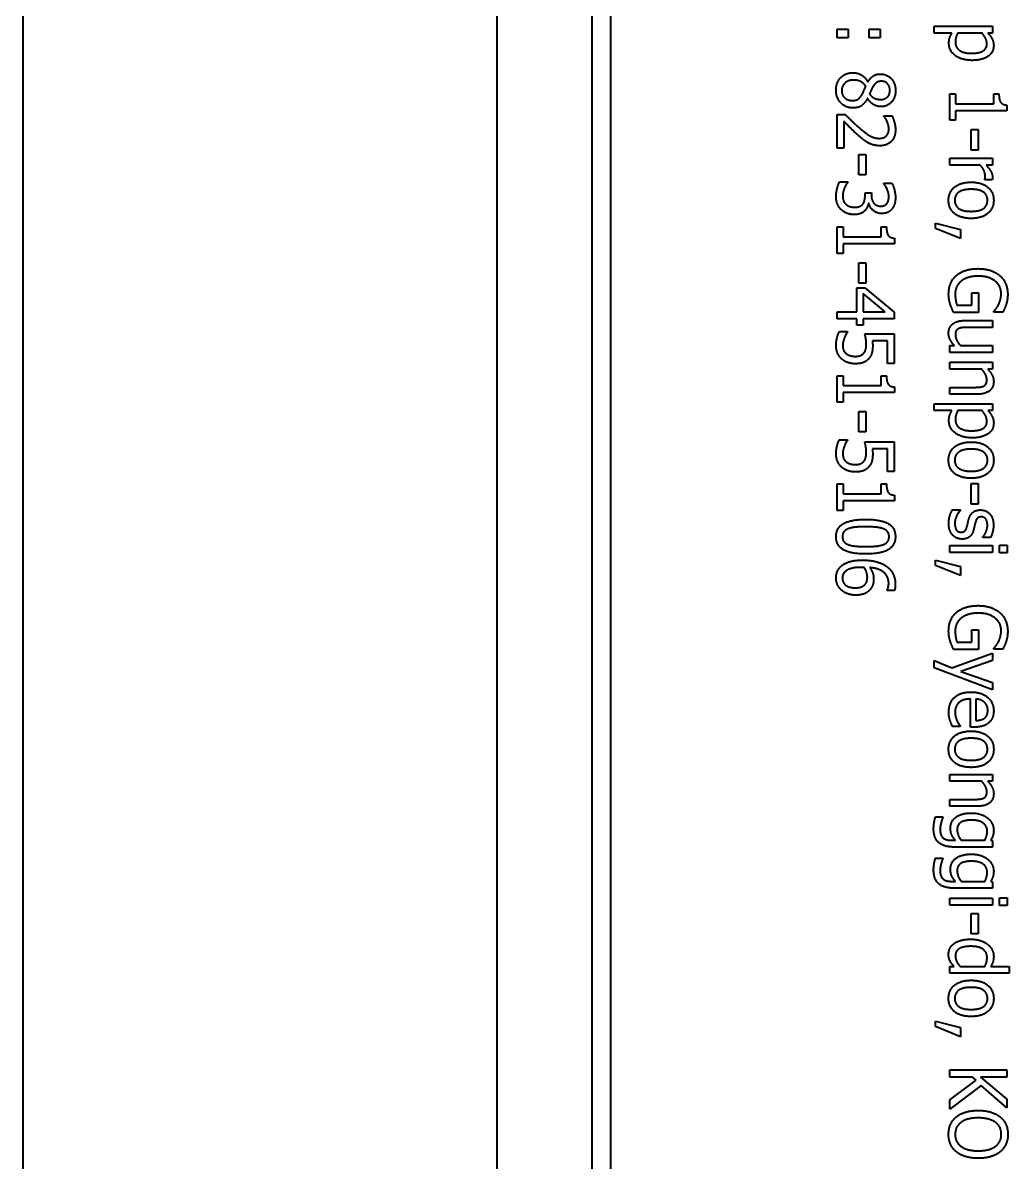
# Model space of a CAD drawing. Header units: millimetres. Extents: x 0 to 1682, y 0 to 1188.
# Drawn here: x 564.1 to 616.1, y 623.6 to 683.6 of the extents above; entities that cross this region are included whole.
import ezdxf

# ---------------------------------------------------------------- set-up
doc = ezdxf.new("R2010")
doc.units = ezdxf.units.MM
doc.header["$LTSCALE"] = 2
doc.layers.add('가시적인 것(ISO)', color=3, linetype='Continuous', lineweight=40)

msp = doc.modelspace()

# ---------------------------------------------------------------- linework, layer by layer
at = {"layer": '가시적인 것(ISO)'}
for p, q in [((564.1219, 795.7729), (564.1219, 550.7729)), ((589.1219, 593.2729), (589.1219, 753.2729)), ((594.1219, 743.2729), (594.1219, 603.2729)), ((595.1219, 604.189), (595.1219, 742.3568)), ((607.0538, 682.8118), (607.0538, 683.2688)), ((607.0538, 683.2688), (607.6275, 683.2688)), ((607.6275, 683.2688), (607.6275, 682.8118)), ((608.7313, 682.8118), (608.7313, 683.2688)), ((608.7313, 683.2688), (609.305, 683.2688)), ((609.305, 683.2688), (609.305, 682.8118)), ((612.1514, 683.067), (612.1514, 683.4269)), ((612.1514, 683.4269), (615.2317, 683.4269)), ((615.2317, 683.4269), (615.2317, 683.067)), ((607.6275, 682.8118), (607.0538, 682.8118)), ((609.305, 682.8118), (608.7313, 682.8118)), ((613.0947, 683.067), (612.1514, 683.067)), ((614.6798, 683.067), (613.401, 683.067)), ((615.2317, 683.067), (614.9958, 683.067)), ((608.6559, 680.4998), (608.668, 680.4998)), ((612.9804, 678.4747), (612.9804, 679.8653)), ((612.9804, 679.8653), (613.2868, 679.8653)), ((613.2868, 679.8653), (613.2868, 679.3474)), ((615.2973, 679.3474), (615.2973, 679.8653)), ((615.2973, 679.8653), (615.572, 679.8653)), ((608.651, 679.6294), (608.6389, 679.6294)), ((613.2868, 679.3474), (615.2973, 679.3474)), ((615.9902, 679.2769), (615.9902, 678.9803)), ((607.0538, 677.0136), (607.0538, 678.7737)), ((607.0538, 678.7737), (607.4792, 678.7737)), ((609.5092, 678.6935), (609.5092, 678.7153)), ((609.5092, 678.7153), (609.9371, 678.7153)), ((613.2868, 678.4747), (612.9804, 678.4747)), ((615.9902, 678.9803), (613.2868, 678.9803)), ((613.2868, 678.9803), (613.2868, 678.4747)), ((607.4014, 678.4163), (607.4014, 677.0136)), ((614.1109, 676.9042), (614.1109, 677.9836)), ((614.1109, 677.9836), (614.4756, 677.9836)), ((614.4756, 677.9836), (614.4756, 676.9042)), ((607.4014, 677.0136), (607.0538, 677.0136)), ((608.1843, 675.5914), (608.1843, 676.6708)), ((608.1843, 676.6708), (608.5489, 676.6708)), ((608.5489, 676.6708), (608.5489, 675.5914)), ((614.4756, 676.9042), (614.1109, 676.9042)), ((612.9804, 676.114), (612.9804, 676.4739)), ((612.9804, 676.4739), (615.2317, 676.4739)), ((614.5777, 676.114), (612.9804, 676.114)), ((615.2317, 676.114), (614.8962, 676.114)), ((615.2317, 676.4739), (615.2317, 676.114)), ((608.5489, 675.5914), (608.1843, 675.5914)), ((607.1753, 675.2364), (607.6008, 675.2364)), ((607.6008, 675.2364), (607.6008, 675.2097)), ((609.5068, 675.1367), (609.5068, 675.1586)), ((609.5068, 675.1586), (609.9322, 675.1586)), ((614.8257, 675.341), (614.8257, 675.3604)), ((615.2195, 675.341), (614.8257, 675.341)), ((608.5149, 674.4925), (608.5149, 674.6554)), ((608.5149, 674.6554), (608.8479, 674.6554)), ((608.8479, 674.6554), (608.8479, 674.529)), ((608.7215, 674.0865), (608.6924, 674.0865)), ((612.2341, 672.7737), (612.2341, 673.0533)), ((612.2341, 673.0533), (613.5542, 672.7178)), ((607.0538, 671.4609), (607.0538, 672.8515)), ((607.0538, 672.8515), (607.3601, 672.8515)), ((607.3601, 672.8515), (607.3601, 672.3337)), ((609.3706, 672.3337), (609.3706, 672.8515)), ((609.3706, 672.8515), (609.6454, 672.8515)), ((613.5542, 672.2388), (612.2341, 672.7737)), ((613.5542, 672.7178), (613.5542, 672.2388)), ((607.3601, 672.3337), (609.3706, 672.3337)), ((610.0635, 671.9666), (607.3601, 671.9666)), ((607.3601, 671.9666), (607.3601, 671.4609)), ((610.0635, 672.2632), (610.0635, 671.9666)), ((607.3601, 671.4609), (607.0538, 671.4609)), ((608.1843, 669.8904), (608.1843, 670.9698)), ((608.1843, 670.9698), (608.5489, 670.9698)), ((608.5489, 670.9698), (608.5489, 669.8904)), ((608.0846, 668.3855), (608.0846, 669.6448)), ((608.0846, 669.6448), (608.5076, 669.6448)), ((608.5489, 669.8904), (608.1843, 669.8904)), ((608.5076, 669.6448), (610.0538, 668.3709)), ((608.4079, 669.3458), (608.4079, 668.3855)), ((609.5797, 668.3855), (608.4079, 669.3458)), ((614.1401, 668.7283), (614.1401, 669.3871)), ((614.1401, 669.3871), (614.4902, 669.3871)), ((614.4902, 669.3871), (614.4902, 668.3539)), ((607.0538, 668.0184), (607.0538, 668.3855)), ((607.0538, 668.3855), (608.0846, 668.3855)), ((608.4079, 668.3855), (609.5797, 668.3855)), ((610.0538, 668.3709), (610.0538, 668.0184)), ((614.4902, 668.3539), (613.1798, 668.3539)), ((613.3646, 668.7283), (614.1401, 668.7283)), ((615.2949, 668.3661), (615.2949, 668.3977)), ((615.7762, 668.3661), (615.2949, 668.3661)), ((608.0846, 668.0184), (607.0538, 668.0184)), ((608.0846, 667.6805), (608.0846, 668.0184)), ((608.4079, 667.6805), (608.0846, 667.6805)), ((610.0538, 668.0184), (608.4079, 668.0184)), ((608.4079, 668.0184), (608.4079, 667.6805)), ((613.7706, 667.9212), (615.2317, 667.9212)), ((615.2317, 667.9212), (615.2317, 667.5614)), ((607.1608, 667.3426), (607.5862, 667.3426)), ((607.5862, 667.3426), (607.5862, 667.3158)), ((608.5076, 667.2259), (610.0538, 667.2259)), ((610.0538, 667.2259), (610.0538, 665.6627)), ((615.2317, 667.5614), (613.948, 667.5614)), ((609.7013, 666.8588), (608.9014, 666.8588)), ((609.7013, 665.6627), (609.7013, 666.8588)), ((612.9804, 666.2413), (612.9804, 666.6011)), ((612.9804, 666.6011), (613.2284, 666.6011)), ((613.5493, 666.6011), (615.2317, 666.6011)), ((615.2317, 666.6011), (615.2317, 666.2413)), ((615.2317, 666.2413), (612.9804, 666.2413)), ((610.0538, 665.6627), (609.7013, 665.6627)), ((612.9804, 665.721), (615.2317, 665.721)), ((612.9804, 665.3612), (612.9804, 665.721)), ((614.6628, 665.3612), (612.9804, 665.3612)), ((615.2317, 665.3612), (614.9813, 665.3612)), ((615.2317, 665.721), (615.2317, 665.3612)), ((607.0538, 663.6205), (607.0538, 665.0111)), ((607.0538, 665.0111), (607.3601, 665.0111)), ((607.3601, 665.0111), (607.3601, 664.4933)), ((609.3706, 664.4933), (609.3706, 665.0111)), ((609.3706, 665.0111), (609.6454, 665.0111)), ((607.3601, 664.4933), (609.3706, 664.4933)), ((610.0635, 664.1262), (607.3601, 664.1262)), ((607.3601, 664.1262), (607.3601, 663.6205)), ((610.0635, 664.4228), (610.0635, 664.1262)), ((612.9804, 664.0411), (612.9804, 664.4009)), ((612.9804, 664.4009), (614.2641, 664.4009)), ((614.4415, 664.0411), (612.9804, 664.0411)), ((607.3601, 663.6205), (607.0538, 663.6205)), ((612.1514, 663.1756), (612.1514, 663.5354)), ((612.1514, 663.5354), (615.2317, 663.5354)), ((615.2317, 663.5354), (615.2317, 663.1756)), ((608.1843, 662.05), (608.1843, 663.1294)), ((608.1843, 663.1294), (608.5489, 663.1294)), ((608.5489, 663.1294), (608.5489, 662.05)), ((613.0947, 663.1756), (612.1514, 663.1756)), ((614.6798, 663.1756), (613.401, 663.1756)), ((615.2317, 663.1756), (614.9958, 663.1756)), ((607.1608, 661.6416), (607.5862, 661.6416)), ((607.5862, 661.6416), (607.5862, 661.6149)), ((608.5489, 662.05), (608.1843, 662.05)), ((608.5076, 661.5249), (610.0538, 661.5249)), ((609.7013, 661.1578), (608.9014, 661.1578)), ((609.7013, 659.9617), (609.7013, 661.1578)), ((610.0538, 661.5249), (610.0538, 659.9617)), ((610.0538, 659.9617), (609.7013, 659.9617)), ((607.0538, 657.9196), (607.0538, 659.3102)), ((607.0538, 659.3102), (607.3601, 659.3102)), ((607.3601, 659.3102), (607.3601, 658.7923)), ((609.3706, 658.7923), (609.3706, 659.3102)), ((609.3706, 659.3102), (609.6454, 659.3102)), ((614.1109, 658.2502), (614.1109, 659.3296)), ((614.1109, 659.3296), (614.4756, 659.3296)), ((614.4756, 659.3296), (614.4756, 658.2502)), ((607.3601, 658.7923), (609.3706, 658.7923)), ((610.0635, 658.7218), (610.0635, 658.4252)), ((610.0635, 658.4252), (607.3601, 658.4252)), ((607.3601, 658.4252), (607.3601, 657.9196)), ((614.4756, 658.2502), (614.1109, 658.2502)), ((607.3601, 657.9196), (607.0538, 657.9196)), ((613.1166, 657.9512), (613.542, 657.9512)), ((613.542, 657.9512), (613.542, 657.9317)), ((614.7163, 656.4852), (614.7163, 656.5046)), ((615.1223, 656.4852), (614.7163, 656.4852)), ((612.9804, 655.7048), (612.9804, 656.0646)), ((612.9804, 656.0646), (615.2317, 656.0646)), ((615.2317, 655.7048), (612.9804, 655.7048)), ((615.2317, 656.0646), (615.2317, 655.7048)), ((615.6061, 655.6781), (615.6061, 656.0865)), ((615.6061, 656.0865), (615.9999, 656.0865)), ((615.9999, 655.6781), (615.6061, 655.6781)), ((615.9999, 656.0865), (615.9999, 655.6781)), ((612.2341, 655.0168), (612.2341, 655.2964)), ((612.2341, 655.2964), (613.5542, 654.9609)), ((613.5542, 654.482), (612.2341, 655.0168)), ((613.5542, 654.9609), (613.5542, 654.482)), ((609.6818, 653.6991), (609.6818, 653.7162)), ((610.0684, 653.6991), (609.6818, 653.6991)), ((614.1401, 650.9714), (614.1401, 651.6303)), ((614.1401, 651.6303), (614.4902, 651.6303)), ((614.4902, 651.6303), (614.4902, 650.597)), ((613.3646, 650.9714), (614.1401, 650.9714)), ((613.0923, 649.6221), (615.2317, 650.3977)), ((614.4902, 650.597), (613.1798, 650.597)), ((615.2317, 650.3977), (615.2317, 650.0087)), ((615.2949, 650.6092), (615.2949, 650.6408)), ((615.7762, 650.6092), (615.2949, 650.6092)), ((612.1514, 649.6197), (612.1514, 650.0038)), ((612.1514, 650.0038), (613.0923, 649.6221)), ((615.2317, 650.0087), (613.5663, 649.4277)), ((615.2317, 648.4698), (612.1514, 649.6197)), ((613.5663, 649.4277), (615.2317, 648.8466)), ((615.2317, 648.8466), (615.2317, 648.4698)), ((614.0672, 646.4982), (614.0672, 647.9811)), ((614.3565, 647.9811), (614.3565, 646.8482)), ((613.5323, 646.5395), (613.119, 646.5395)), ((613.5323, 646.5614), (613.5323, 646.5395)), ((614.2738, 646.4982), (614.0672, 646.4982)), ((612.9804, 644.0087), (615.2317, 644.0087)), ((612.9804, 643.6489), (612.9804, 644.0087)), ((614.6628, 643.6489), (612.9804, 643.6489)), ((615.2317, 643.6489), (614.9813, 643.6489)), ((615.2317, 644.0087), (615.2317, 643.6489)), ((612.9804, 642.3288), (612.9804, 642.6886)), ((612.9804, 642.6886), (614.2641, 642.6886)), ((614.4415, 642.3288), (612.9804, 642.3288)), ((612.2268, 641.7672), (612.6206, 641.7672)), ((612.6206, 641.7672), (612.6206, 641.7478)), ((613.0825, 640.5371), (613.2795, 640.5371)), ((615.2317, 640.1773), (613.2381, 640.1773)), ((613.5907, 640.5371), (614.8281, 640.5371)), ((615.1368, 640.5371), (615.2317, 640.5152)), ((615.2317, 640.5152), (615.2317, 640.1773)), ((612.2268, 639.6011), (612.6206, 639.6011)), ((612.6206, 639.6011), (612.6206, 639.5816)), ((613.0825, 638.3709), (613.2795, 638.3709)), ((613.5907, 638.3709), (614.8281, 638.3709)), ((615.1368, 638.3709), (615.2317, 638.3491)), ((615.2317, 638.3491), (615.2317, 638.0111)), ((615.2317, 638.0111), (613.2381, 638.0111)), ((612.9804, 637.1238), (612.9804, 637.4836)), ((612.9804, 637.4836), (615.2317, 637.4836)), ((615.2317, 637.1238), (612.9804, 637.1238)), ((615.2317, 637.4836), (615.2317, 637.1238)), ((615.6061, 637.097), (615.6061, 637.5055)), ((615.6061, 637.5055), (615.9999, 637.5055)), ((615.9999, 637.097), (615.6061, 637.097)), ((615.9999, 637.5055), (615.9999, 637.097)), ((614.1109, 635.6043), (614.1109, 636.6837)), ((614.1109, 636.6837), (614.4756, 636.6837)), ((614.4756, 636.6837), (614.4756, 635.6043)), ((614.4756, 635.6043), (614.1109, 635.6043)), ((612.9804, 633.5281), (612.9804, 633.888)), ((612.9804, 633.888), (613.209, 633.888)), ((616.1142, 633.5281), (612.9804, 633.5281)), ((613.5274, 633.888), (614.8281, 633.888)), ((615.1417, 633.888), (616.1142, 633.888)), ((616.1142, 633.888), (616.1142, 633.5281)), ((612.2341, 630.7202), (612.2341, 630.9998)), ((612.2341, 630.9998), (613.5542, 630.6643)), ((613.5542, 630.1854), (612.2341, 630.7202)), ((613.5542, 630.6643), (613.5542, 630.1854)), ((612.9804, 628.0606), (612.9804, 628.4398)), ((612.9804, 628.4398), (615.9804, 628.4398)), ((614.179, 628.0606), (612.9804, 628.0606)), ((614.3759, 627.8928), (614.179, 628.0606)), ((614.5996, 628.0606), (615.9804, 626.8936)), ((615.9804, 628.0606), (614.5996, 628.0606)), ((615.9804, 628.4398), (615.9804, 628.0606)), ((612.9804, 626.8547), (614.3759, 627.8928)), ((614.6409, 627.6108), (612.9804, 626.3636)), ((615.9804, 626.4317), (614.6409, 627.6108)), ((612.9804, 626.3636), (612.9804, 626.8547)), ((615.9804, 626.8936), (615.9804, 626.4317))]:
    msp.add_line(p, q, dxfattribs=at)
for points in [[(612.9367, 682.5346), (612.9367, 682.6927), (613.0145, 682.9382), (613.0947, 683.067)], [(613.401, 683.067), (613.3305, 682.926), (613.277, 682.7243), (613.277, 682.5954)], [(614.9351, 682.5006), (614.9351, 682.6538), (614.7916, 682.9382), (614.6798, 683.067)], [(614.9958, 683.067), (615.1247, 682.9333), (615.2949, 682.6051), (615.2949, 682.4131)], [(614.1668, 681.6327), (613.6028, 681.6327), (612.9367, 682.1432), (612.9367, 682.5346)], [(613.277, 682.5954), (613.277, 682.3158), (613.7098, 682.0046), (614.1231, 682.0046)], [(614.1231, 682.0046), (614.5096, 682.0046), (614.9351, 682.238), (614.9351, 682.5006)], [(615.2949, 682.4131), (615.2949, 682.0435), (614.6822, 681.6327), (614.1668, 681.6327)], [(607.2434, 680.7356), (607.365, 680.8572), (607.6956, 680.9811), (607.8828, 680.9811)], [(607.8828, 680.9811), (608.1259, 680.9811), (608.5343, 680.7332), (608.6559, 680.4998)], [(608.668, 680.4998), (608.7969, 680.7089), (609.1032, 680.9131), (609.3317, 680.9131)], [(609.3317, 680.9131), (609.6697, 680.9131), (610.1219, 680.4269), (610.1219, 680.0525)], [(606.9857, 680.0525), (606.9857, 680.264), (607.1194, 680.614), (607.2434, 680.7356)], [(607.912, 680.597), (607.6397, 680.597), (607.2847, 680.2834), (607.2847, 680.0476)], [(608.5538, 680.2688), (608.4444, 680.4293), (608.1186, 680.597), (607.912, 680.597)], [(608.3666, 679.8507), (608.4055, 679.9163), (608.4954, 680.1327), (608.5538, 680.2688)], [(608.9403, 680.2591), (608.9063, 680.2008), (608.7872, 679.9552), (608.7531, 679.8555)], [(609.3779, 680.5314), (609.2296, 680.5314), (609.023, 680.3952), (608.9403, 680.2591)], [(609.8253, 680.0549), (609.8253, 680.264), (609.5846, 680.5314), (609.3779, 680.5314)], [(607.8901, 679.1238), (607.506, 679.1238), (606.9857, 679.6538), (606.9857, 680.0525)], [(607.2847, 680.0476), (607.2847, 679.8069), (607.5886, 679.5152), (607.8512, 679.5152)], [(607.8512, 679.5152), (608.036, 679.5152), (608.2548, 679.6538), (608.3666, 679.8507)], [(608.7531, 679.8555), (608.8868, 679.6878), (609.1713, 679.5687), (609.3536, 679.5687)], [(609.3536, 679.5687), (609.5554, 679.5687), (609.8253, 679.8264), (609.8253, 680.0549)], [(610.1219, 680.0525), (610.1219, 679.6635), (609.694, 679.1943), (609.3585, 679.1943)], [(615.572, 679.8653), (615.572, 679.5711), (615.7471, 679.2939), (615.9902, 679.2769)], [(608.6389, 679.6294), (608.5173, 679.3815), (608.1672, 679.1238), (607.8901, 679.1238)], [(609.3585, 679.1943), (609.1567, 679.1943), (608.7629, 679.4179), (608.651, 679.6294)], [(607.4792, 678.7737), (607.6664, 678.5841), (608.0141, 678.2461), (608.2013, 678.0857)], [(609.6745, 678.4187), (609.6405, 678.499), (609.5432, 678.6473), (609.5092, 678.6935)], [(609.9371, 678.7153), (609.9979, 678.5962), (610.117, 678.1732), (610.117, 677.9836)], [(608.1794, 677.6602), (607.9727, 677.8401), (607.5303, 678.2826), (607.4014, 678.4163)], [(608.2013, 678.0857), (608.5781, 677.7599), (609.0303, 677.5217), (609.271, 677.5217)], [(610.117, 677.9836), (610.117, 677.5849), (609.6721, 677.1327), (609.2928, 677.1327)], [(609.6478, 677.6627), (609.7086, 677.7283), (609.7693, 677.9058), (609.7693, 678.0103)], [(609.7693, 678.0103), (609.7693, 678.1124), (609.7159, 678.3215), (609.6745, 678.4187)], [(608.6924, 677.281), (608.5611, 677.3515), (608.3034, 677.5508), (608.1794, 677.6602)], [(609.2928, 677.1327), (609.1154, 677.1327), (608.8188, 677.2105), (608.6924, 677.281)], [(609.271, 677.5217), (609.3974, 677.5217), (609.587, 677.597), (609.6478, 677.6627)], [(614.8427, 675.5525), (614.8427, 675.6983), (614.709, 675.9852), (614.5777, 676.114)], [(614.8962, 676.114), (615.0809, 675.9171), (615.2317, 675.623), (615.2317, 675.4868)], [(614.8257, 675.3604), (614.8378, 675.3993), (614.8427, 675.4892), (614.8427, 675.5525)], [(615.2317, 675.4868), (615.2317, 675.4309), (615.2268, 675.375), (615.2195, 675.341)], [(606.9906, 674.4585), (606.9906, 674.6724), (607.1, 675.093), (607.1753, 675.2364)], [(607.6008, 675.2097), (607.5084, 675.0881), (607.3382, 674.6845), (607.3382, 674.4803)], [(609.6745, 674.8547), (609.6332, 674.9471), (609.5457, 675.0833), (609.5068, 675.1367)], [(609.7693, 674.4463), (609.7693, 674.5508), (609.7159, 674.7551), (609.6745, 674.8547)], [(609.9322, 675.1586), (610.0027, 675.0346), (610.117, 674.6068), (610.117, 674.4147)], [(612.9172, 674.2567), (612.9172, 674.7016), (613.5566, 675.2121), (614.1061, 675.2121)], [(614.1061, 674.8401), (613.6806, 674.8401), (613.243, 674.5363), (613.243, 674.2567)], [(614.1061, 675.2121), (614.6701, 675.2121), (615.2949, 674.687), (615.2949, 674.2567)], [(614.9691, 674.2567), (614.9691, 674.5363), (614.5437, 674.8401), (614.1061, 674.8401)], [(607.2677, 673.7583), (607.1316, 673.8823), (606.9906, 674.2348), (606.9906, 674.4585)], [(607.3382, 674.4803), (607.3382, 674.3636), (607.416, 674.1303), (607.506, 674.05)], [(608.4079, 674.0646), (608.4687, 674.1448), (608.5149, 674.3636), (608.5149, 674.4925)], [(608.8479, 674.529), (608.8479, 674.2713), (609.1056, 673.9504), (609.3512, 673.9504)], [(609.677, 674.0986), (609.728, 674.1716), (609.7693, 674.3466), (609.7693, 674.4463)], [(610.117, 674.4147), (610.117, 674.2202), (610.0343, 673.9333), (609.9468, 673.8166)], [(614.1061, 673.3037), (613.5372, 673.3037), (612.9172, 673.8239), (612.9172, 674.2567)], [(613.243, 674.2567), (613.243, 673.9795), (613.6733, 673.6756), (614.1061, 673.6756)], [(615.2949, 674.2567), (615.2949, 673.8239), (614.6725, 673.3037), (614.1061, 673.3037)], [(614.1061, 673.6756), (614.5437, 673.6756), (614.9691, 673.9771), (614.9691, 674.2567)], [(607.9436, 673.5055), (607.7418, 673.5055), (607.399, 673.6367), (607.2677, 673.7583)], [(607.506, 674.05), (607.5959, 673.9747), (607.8099, 673.8944), (607.9727, 673.8944)], [(608.4979, 673.7048), (608.4128, 673.6173), (608.1405, 673.5055), (607.9436, 673.5055)], [(607.9727, 673.8944), (608.1356, 673.8944), (608.3471, 673.9844), (608.4079, 674.0646)], [(608.6924, 674.0865), (608.6729, 673.9965), (608.5854, 673.7923), (608.4979, 673.7048)], [(609.3925, 673.5614), (609.1445, 673.5614), (608.7702, 673.8701), (608.7215, 674.0865)], [(609.3512, 673.9504), (609.4655, 673.9504), (609.6283, 674.0354), (609.677, 674.0986)], [(609.9468, 673.8166), (609.852, 673.6902), (609.5773, 673.5614), (609.3925, 673.5614)], [(609.6454, 672.8515), (609.6454, 672.5573), (609.8204, 672.2802), (610.0635, 672.2632)], [(613.3135, 670.2842), (613.5129, 670.4641), (614.1012, 670.6562), (614.4829, 670.6562)], [(614.4829, 670.6562), (614.8451, 670.6562), (615.4189, 670.4641), (615.6231, 670.2842)], [(612.9221, 669.3021), (612.9221, 669.6035), (613.1166, 670.1043), (613.3135, 670.2842)], [(614.495, 670.2623), (614.1936, 670.2623), (613.7414, 670.1286), (613.5858, 670.0022)], [(615.6887, 669.3434), (615.6887, 669.7542), (615.0372, 670.2623), (614.495, 670.2623)], [(615.6231, 670.2842), (615.82, 670.1092), (616.0339, 669.6011), (616.0339, 669.2972)], [(613.5858, 670.0022), (613.4302, 669.8782), (613.2673, 669.533), (613.2673, 669.3166)], [(613.0096, 668.7745), (612.9659, 668.9155), (612.9221, 669.1416), (612.9221, 669.3021)], [(613.2673, 669.3166), (613.2673, 669.1562), (613.3159, 668.8377), (613.3646, 668.7283)], [(615.5477, 668.7575), (615.6085, 668.8742), (615.6887, 669.1708), (615.6887, 669.3434)], [(616.0339, 669.2972), (616.0339, 669.1538), (615.9902, 668.8912), (615.9513, 668.7696)], [(613.1798, 668.3539), (613.1458, 668.4268), (613.0412, 668.67), (613.0096, 668.7745)], [(615.2949, 668.3977), (615.3605, 668.4682), (615.4796, 668.6213), (615.5477, 668.7575)], [(615.9513, 668.7696), (615.9221, 668.6748), (615.8151, 668.439), (615.7762, 668.3661)], [(612.9172, 667.2502), (612.9172, 667.3888), (613.0145, 667.6367), (613.119, 667.7291)], [(613.119, 667.7291), (613.2236, 667.8191), (613.542, 667.9212), (613.7706, 667.9212)], [(606.9906, 666.5962), (606.9906, 666.8004), (607.0854, 667.1967), (607.1608, 667.3426)], [(607.5862, 667.3158), (607.5522, 667.2721), (607.4646, 667.1068), (607.4257, 667.0071)], [(608.5805, 666.6643), (608.5805, 666.8174), (608.5295, 667.1311), (608.5076, 667.2259)], [(613.2284, 666.6011), (613.0753, 666.7664), (612.9172, 667.0654), (612.9172, 667.2502)], [(613.4448, 667.4933), (613.3573, 667.4495), (613.277, 667.2964), (613.277, 667.1554)], [(613.277, 667.1554), (613.277, 667.0241), (613.4351, 666.7251), (613.5493, 666.6011)], [(613.948, 667.5614), (613.7681, 667.5614), (613.5323, 667.5371), (613.4448, 667.4933)], [(607.2847, 665.8961), (607.1486, 666.0176), (606.9906, 666.375), (606.9906, 666.5962)], [(607.4257, 667.0071), (607.3844, 666.8952), (607.3382, 666.708), (607.3382, 666.5914)], [(607.3382, 666.5914), (607.3382, 666.4771), (607.4257, 666.2583), (607.5206, 666.1805)], [(608.4419, 666.1951), (608.5173, 666.2777), (608.5805, 666.516), (608.5805, 666.6643)], [(608.9184, 666.6011), (608.9184, 666.3823), (608.8431, 666.0784), (608.7313, 665.9398)], [(608.9014, 666.8588), (608.9112, 666.7907), (608.9184, 666.6546), (608.9184, 666.6011)], [(608.0068, 665.6457), (607.7904, 665.6457), (607.4209, 665.7769), (607.2847, 665.8961)], [(607.5206, 666.1805), (607.6105, 666.11), (607.8488, 666.0346), (608.0092, 666.0346)], [(608.7313, 665.9398), (608.6194, 665.7964), (608.2791, 665.6457), (608.0068, 665.6457)], [(608.0092, 666.0346), (608.1697, 666.0346), (608.3739, 666.1173), (608.4419, 666.1951)], [(614.9351, 664.8069), (614.9351, 664.9406), (614.7843, 665.2251), (614.6628, 665.3612)], [(614.9813, 665.3612), (615.1344, 665.2008), (615.2949, 664.8871), (615.2949, 664.7121)], [(609.6454, 665.0111), (609.6454, 664.717), (609.8204, 664.4398), (610.0635, 664.4228)], [(615.2949, 664.7121), (615.2949, 664.3961), (614.8573, 664.0411), (614.4415, 664.0411)], [(614.7673, 664.469), (614.8524, 664.5127), (614.9351, 664.6708), (614.9351, 664.8069)], [(614.2641, 664.4009), (614.4197, 664.4009), (614.6871, 664.4301), (614.7673, 664.469)], [(612.9367, 662.6432), (612.9367, 662.8012), (613.0145, 663.0468), (613.0947, 663.1756)], [(613.401, 663.1756), (613.3305, 663.0346), (613.277, 662.8328), (613.277, 662.704)], [(614.9351, 662.6092), (614.9351, 662.7623), (614.7916, 663.0468), (614.6798, 663.1756)], [(614.9958, 663.1756), (615.1247, 663.0419), (615.2949, 662.7137), (615.2949, 662.5217)], [(614.1668, 661.7413), (613.6028, 661.7413), (612.9367, 662.2518), (612.9367, 662.6432)], [(613.277, 662.704), (613.277, 662.4244), (613.7098, 662.1132), (614.1231, 662.1132)], [(614.1231, 662.1132), (614.5096, 662.1132), (614.9351, 662.3466), (614.9351, 662.6092)], [(615.2949, 662.5217), (615.2949, 662.1521), (614.6822, 661.7413), (614.1668, 661.7413)], [(606.9906, 660.8952), (606.9906, 661.0995), (607.0854, 661.4957), (607.1608, 661.6416)], [(607.4257, 661.3061), (607.3844, 661.1943), (607.3382, 661.0071), (607.3382, 660.8904)], [(607.5862, 661.6149), (607.5522, 661.5711), (607.4646, 661.4058), (607.4257, 661.3061)], [(608.5805, 660.9633), (608.5805, 661.1165), (608.5295, 661.4301), (608.5076, 661.5249)], [(608.9014, 661.1578), (608.9112, 661.0897), (608.9184, 660.9536), (608.9184, 660.9001)], [(612.9172, 660.5646), (612.9172, 661.0095), (613.5566, 661.52), (614.1061, 661.52)], [(614.1061, 661.1481), (613.6806, 661.1481), (613.243, 660.8442), (613.243, 660.5646)], [(614.1061, 661.52), (614.6701, 661.52), (615.2949, 660.9949), (615.2949, 660.5646)], [(614.9691, 660.5646), (614.9691, 660.8442), (614.5437, 661.1481), (614.1061, 661.1481)], [(607.2847, 660.1951), (607.1486, 660.3166), (606.9906, 660.674), (606.9906, 660.8952)], [(607.3382, 660.8904), (607.3382, 660.7761), (607.4257, 660.5573), (607.5206, 660.4795)], [(607.5206, 660.4795), (607.6105, 660.409), (607.8488, 660.3337), (608.0092, 660.3337)], [(608.0092, 660.3337), (608.1697, 660.3337), (608.3739, 660.4163), (608.4419, 660.4941)], [(608.4419, 660.4941), (608.5173, 660.5768), (608.5805, 660.815), (608.5805, 660.9633)], [(608.9184, 660.9001), (608.9184, 660.6813), (608.8431, 660.3774), (608.7313, 660.2388)], [(614.1061, 659.6116), (613.5372, 659.6116), (612.9172, 660.1319), (612.9172, 660.5646)], [(613.243, 660.5646), (613.243, 660.2875), (613.6733, 659.9836), (614.1061, 659.9836)], [(615.2949, 660.5646), (615.2949, 660.1319), (614.6725, 659.6116), (614.1061, 659.6116)], [(614.1061, 659.9836), (614.5437, 659.9836), (614.9691, 660.285), (614.9691, 660.5646)], [(608.0068, 659.9447), (607.7904, 659.9447), (607.4209, 660.076), (607.2847, 660.1951)], [(608.7313, 660.2388), (608.6194, 660.0954), (608.2791, 659.9447), (608.0068, 659.9447)], [(609.6454, 659.3102), (609.6454, 659.016), (609.8204, 658.7388), (610.0635, 658.7218)], [(606.9906, 656.5314), (606.9906, 657.003), (607.7612, 657.4431), (608.5513, 657.4431)], [(608.5513, 657.4431), (609.3633, 657.4431), (610.1146, 656.9982), (610.1146, 656.5314)], [(612.927, 657.2413), (612.927, 657.4552), (613.0485, 657.8296), (613.1166, 657.9512)], [(613.3597, 657.6594), (613.3135, 657.567), (613.2454, 657.3482), (613.2454, 657.2291)], [(613.542, 657.9317), (613.5031, 657.8855), (613.4108, 657.7615), (613.3597, 657.6594)], [(613.897, 657.0905), (613.9164, 657.1586), (613.9626, 657.3823), (613.9894, 657.4747)], [(613.9894, 657.4747), (614.0647, 657.7202), (614.3759, 657.9414), (614.5996, 657.9414)], [(614.6506, 657.5743), (614.5072, 657.5743), (614.3686, 657.4285), (614.3249, 657.268)], [(614.5996, 657.9414), (614.9035, 657.9414), (615.2851, 657.5063), (615.2851, 657.144)], [(614.9667, 657.1513), (614.9667, 657.3288), (614.8086, 657.5743), (614.6506, 657.5743)], [(607.647, 656.9568), (607.4914, 656.9009), (607.3236, 656.6967), (607.3236, 656.5314)], [(608.5513, 657.0541), (608.2353, 657.0541), (607.8123, 657.0176), (607.647, 656.9568)], [(609.4655, 656.9544), (609.3123, 657.0127), (608.8455, 657.0541), (608.5513, 657.0541)], [(609.7815, 656.5314), (609.7815, 656.6918), (609.6235, 656.8961), (609.4655, 656.9544)], [(613.1312, 656.6213), (613.0315, 656.7356), (612.927, 657.0249), (612.927, 657.2413)], [(613.2454, 657.2291), (613.2454, 657.144), (613.2892, 656.9471), (613.3208, 656.9009)], [(613.3208, 656.9009), (613.367, 656.8328), (613.4715, 656.7745), (613.5785, 656.7745)], [(613.5785, 656.7745), (613.7146, 656.7745), (613.8508, 656.9131), (613.897, 657.0905)], [(614.2325, 656.8839), (614.1693, 656.6456), (613.88, 656.4074), (613.6296, 656.4074)], [(614.3249, 657.268), (614.303, 657.1878), (614.2592, 656.9909), (614.2325, 656.8839)], [(614.7163, 656.5046), (614.833, 656.6408), (614.9667, 656.9811), (614.9667, 657.1513)], [(615.2851, 657.144), (615.2851, 656.9666), (615.1928, 656.6068), (615.1223, 656.4852)], [(608.5538, 655.6221), (607.7466, 655.6221), (606.9906, 656.067), (606.9906, 656.5314)], [(607.3236, 656.5314), (607.3236, 656.3734), (607.4817, 656.1692), (607.6397, 656.1132)], [(610.1146, 656.5314), (610.1146, 656.0622), (609.3366, 655.6221), (608.5538, 655.6221)], [(609.4703, 656.1132), (609.6235, 656.1716), (609.7815, 656.3709), (609.7815, 656.5314)], [(613.6296, 656.4074), (613.4837, 656.4074), (613.226, 656.5168), (613.1312, 656.6213)], [(607.6397, 656.1132), (607.788, 656.0573), (608.245, 656.0111), (608.5538, 656.0111)], [(608.5538, 656.0111), (608.8625, 656.0111), (609.3172, 656.0573), (609.4703, 656.1132)], [(607.2629, 654.9852), (607.4257, 655.1335), (607.9727, 655.2988), (608.3714, 655.2988)], [(608.3714, 655.2988), (608.7629, 655.2988), (609.3925, 655.1456), (609.6259, 654.9876)], [(606.9906, 654.3555), (606.9906, 654.55), (607.1267, 654.8636), (607.2629, 654.9852)], [(607.489, 654.7129), (607.3941, 654.6303), (607.3188, 654.4552), (607.3188, 654.3555)], [(608.2815, 654.9147), (607.9703, 654.9147), (607.5886, 654.798), (607.489, 654.7129)], [(608.4711, 654.9074), (608.4274, 654.9098), (608.3447, 654.9147), (608.2815, 654.9147)], [(608.6364, 654.3993), (608.6364, 654.533), (608.5513, 654.7858), (608.4711, 654.9074)], [(609.762, 654.0735), (609.762, 654.4285), (609.2564, 654.8661), (608.7604, 654.9074)], [(608.7604, 654.9074), (608.8601, 654.7713), (608.9695, 654.4844), (608.9695, 654.3142)], [(609.6259, 654.9876), (609.8544, 654.832), (610.1097, 654.3434), (610.1097, 654.0225)], [(607.2726, 653.7186), (607.134, 653.8474), (606.9906, 654.1635), (606.9906, 654.3555)], [(607.3188, 654.3555), (607.3188, 654.1246), (607.664, 653.8401), (608.0092, 653.8401)], [(608.0092, 653.8401), (608.194, 653.8401), (608.4444, 653.9325), (608.5319, 654.0346)], [(608.5319, 654.0346), (608.5951, 654.11), (608.6364, 654.2996), (608.6364, 654.3993)], [(608.9695, 654.3142), (608.9695, 654.1465), (608.899, 653.8961), (608.792, 653.7599)], [(609.6818, 653.7162), (609.711, 653.7672), (609.762, 653.9617), (609.762, 654.0735)], [(610.1097, 654.0225), (610.1097, 653.9277), (610.0902, 653.7623), (610.0684, 653.6991)], [(608.0262, 653.4512), (607.7953, 653.4512), (607.4039, 653.597), (607.2726, 653.7186)], [(608.792, 653.7599), (608.668, 653.6043), (608.2839, 653.4512), (608.0262, 653.4512)], [(613.3135, 652.5273), (613.5129, 652.7072), (614.1012, 652.8993), (614.4829, 652.8993)], [(614.4829, 652.8993), (614.8451, 652.8993), (615.4189, 652.7072), (615.6231, 652.5273)], [(612.9221, 651.5452), (612.9221, 651.8466), (613.1166, 652.3474), (613.3135, 652.5273)], [(613.5858, 652.2453), (613.4302, 652.1213), (613.2673, 651.7761), (613.2673, 651.5598)], [(614.495, 652.5055), (614.1936, 652.5055), (613.7414, 652.3717), (613.5858, 652.2453)], [(615.6887, 651.5865), (615.6887, 651.9974), (615.0372, 652.5055), (614.495, 652.5055)], [(615.6231, 652.5273), (615.82, 652.3523), (616.0339, 651.8442), (616.0339, 651.5403)], [(613.0096, 651.0176), (612.9659, 651.1586), (612.9221, 651.3847), (612.9221, 651.5452)], [(613.2673, 651.5598), (613.2673, 651.3993), (613.3159, 651.0808), (613.3646, 650.9714)], [(615.5477, 651.0006), (615.6085, 651.1173), (615.6887, 651.4139), (615.6887, 651.5865)], [(616.0339, 651.5403), (616.0339, 651.3969), (615.9902, 651.1343), (615.9513, 651.0127)], [(613.1798, 650.597), (613.1458, 650.67), (613.0412, 650.9131), (613.0096, 651.0176)], [(615.2949, 650.6408), (615.3605, 650.7113), (615.4796, 650.8645), (615.5477, 651.0006)], [(615.9513, 651.0127), (615.9221, 650.9179), (615.8151, 650.6821), (615.7762, 650.6092)], [(612.9294, 647.2713), (612.9294, 647.7818), (613.5347, 648.3458), (614.0939, 648.3458)], [(614.0672, 647.9811), (613.6757, 647.9811), (613.26, 647.6068), (613.26, 647.2737)], [(614.0939, 648.3458), (614.6433, 648.3458), (615.2949, 647.7988), (615.2949, 647.3563)], [(614.8062, 647.8037), (614.7163, 647.8863), (614.4999, 647.969), (614.3565, 647.9811)], [(612.9926, 646.8653), (612.961, 646.9698), (612.9294, 647.14), (612.9294, 647.2713)], [(613.26, 647.2737), (613.26, 647.157), (613.3159, 646.9285), (613.3597, 646.8361)], [(614.9837, 647.3782), (614.9837, 647.5217), (614.8937, 647.7234), (614.8062, 647.8037)], [(614.8086, 646.9698), (614.8937, 647.033), (614.9837, 647.2324), (614.9837, 647.3782)], [(615.2949, 647.3563), (615.2949, 647.157), (615.1733, 646.8507), (615.0445, 646.7364)], [(613.119, 646.5395), (613.0923, 646.6027), (613.0145, 646.7899), (612.9926, 646.8653)], [(613.3597, 646.8361), (613.4083, 646.7388), (613.4934, 646.6051), (613.5323, 646.5614)], [(615.0445, 646.7364), (614.9156, 646.6197), (614.5437, 646.4982), (614.2738, 646.4982)], [(614.3565, 646.8482), (614.5096, 646.8531), (614.7333, 646.9139), (614.8086, 646.9698)], [(612.9172, 645.3312), (612.9172, 645.7761), (613.5566, 646.2867), (614.1061, 646.2867)], [(614.1061, 646.2867), (614.6701, 646.2867), (615.2949, 645.7615), (615.2949, 645.3312)], [(614.1061, 645.9147), (613.6806, 645.9147), (613.243, 645.6108), (613.243, 645.3312)], [(614.9691, 645.3312), (614.9691, 645.6108), (614.5437, 645.9147), (614.1061, 645.9147)], [(614.1061, 644.3782), (613.5372, 644.3782), (612.9172, 644.8985), (612.9172, 645.3312)], [(613.243, 645.3312), (613.243, 645.0541), (613.6733, 644.7502), (614.1061, 644.7502)], [(615.2949, 645.3312), (615.2949, 644.8985), (614.6725, 644.3782), (614.1061, 644.3782)], [(614.1061, 644.7502), (614.5437, 644.7502), (614.9691, 645.0516), (614.9691, 645.3312)], [(614.9351, 643.0946), (614.9351, 643.2283), (614.7843, 643.5127), (614.6628, 643.6489)], [(614.9813, 643.6489), (615.1344, 643.4884), (615.2949, 643.1748), (615.2949, 642.9998)], [(614.7673, 642.7567), (614.8524, 642.8004), (614.9351, 642.9585), (614.9351, 643.0946)], [(614.2641, 642.6886), (614.4197, 642.6886), (614.6871, 642.7178), (614.7673, 642.7567)], [(615.2949, 642.9998), (615.2949, 642.6837), (614.8573, 642.3288), (614.4415, 642.3288)], [(613.0193, 641.174), (613.0193, 641.5387), (613.5907, 641.9714), (614.1279, 641.9714)], [(614.1279, 641.9714), (614.4075, 641.9714), (614.8402, 641.8231), (614.9934, 641.6967)], [(612.1296, 641.14), (612.1296, 641.298), (612.183, 641.6262), (612.2268, 641.7672)], [(612.5283, 641.4803), (612.5015, 641.3807), (612.4699, 641.2105), (612.4699, 641.1108)], [(612.6206, 641.7478), (612.6036, 641.7113), (612.5501, 641.5703), (612.5283, 641.4803)], [(614.1352, 641.5995), (613.7608, 641.5995), (613.3694, 641.3612), (613.3694, 641.0914)], [(614.9545, 641.0111), (614.9545, 641.2858), (614.5315, 641.5995), (614.1352, 641.5995)], [(614.9934, 641.6967), (615.1368, 641.5751), (615.2949, 641.2445), (615.2949, 641.0695)], [(613.2381, 640.1773), (612.6644, 640.1773), (612.1296, 640.6513), (612.1296, 641.14)], [(612.4699, 641.1108), (612.4699, 640.9455), (612.5623, 640.7145), (612.6449, 640.6489)], [(612.6449, 640.6489), (612.7276, 640.5857), (612.944, 640.5371), (613.0825, 640.5371)], [(613.2795, 640.5371), (613.1458, 640.6829), (613.0193, 640.9625), (613.0193, 641.174)], [(613.3694, 641.0914), (613.3694, 640.9528), (613.4861, 640.6562), (613.5907, 640.5371)], [(614.8281, 640.5371), (614.8962, 640.6708), (614.9545, 640.8993), (614.9545, 641.0111)], [(615.2949, 641.0695), (615.2949, 640.9017), (615.2122, 640.6586), (615.1368, 640.5371)], [(612.1296, 638.9739), (612.1296, 639.1319), (612.183, 639.4601), (612.2268, 639.6011)], [(612.6206, 639.5816), (612.6036, 639.5452), (612.5501, 639.4042), (612.5283, 639.3142)], [(613.0193, 639.0079), (613.0193, 639.3726), (613.5907, 639.8053), (614.1279, 639.8053)], [(614.1352, 639.4333), (613.7608, 639.4333), (613.3694, 639.1951), (613.3694, 638.9252)], [(614.1279, 639.8053), (614.4075, 639.8053), (614.8402, 639.657), (614.9934, 639.5306)], [(614.9545, 638.845), (614.9545, 639.1197), (614.5315, 639.4333), (614.1352, 639.4333)], [(614.9934, 639.5306), (615.1368, 639.409), (615.2949, 639.0784), (615.2949, 638.9033)], [(613.2381, 638.0111), (612.6644, 638.0111), (612.1296, 638.4852), (612.1296, 638.9739)], [(612.5283, 639.3142), (612.5015, 639.2145), (612.4699, 639.0444), (612.4699, 638.9447)], [(612.4699, 638.9447), (612.4699, 638.7794), (612.5623, 638.5484), (612.6449, 638.4828)], [(613.2795, 638.3709), (613.1458, 638.5168), (613.0193, 638.7964), (613.0193, 639.0079)], [(613.3694, 638.9252), (613.3694, 638.7867), (613.4861, 638.4901), (613.5907, 638.3709)], [(614.8281, 638.3709), (614.8962, 638.5046), (614.9545, 638.7332), (614.9545, 638.845)], [(615.2949, 638.9033), (615.2949, 638.7356), (615.2122, 638.4925), (615.1368, 638.3709)], [(612.6449, 638.4828), (612.7276, 638.4196), (612.944, 638.3709), (613.0825, 638.3709)], [(613.2187, 635.1011), (613.367, 635.208), (613.8046, 635.3223), (614.089, 635.3223)], [(614.089, 635.3223), (614.3856, 635.3223), (614.8184, 635.1764), (614.9813, 635.0476)], [(612.9172, 634.5273), (612.9172, 634.7024), (613.0704, 634.999), (613.2187, 635.1011)], [(614.0963, 634.9503), (613.6976, 634.9503), (613.277, 634.7097), (613.277, 634.4422)], [(614.9472, 634.3596), (614.9472, 634.6367), (614.5096, 634.9503), (614.0963, 634.9503)], [(614.9813, 635.0476), (615.1271, 634.9309), (615.2949, 634.6003), (615.2949, 634.4179)], [(612.9975, 634.1773), (612.9586, 634.2526), (612.9172, 634.4179), (612.9172, 634.5273)], [(613.209, 633.888), (613.136, 633.973), (613.0388, 634.0946), (612.9975, 634.1773)], [(613.277, 634.4422), (613.277, 634.3012), (613.4132, 634.0144), (613.5274, 633.888)], [(614.8281, 633.888), (614.8962, 634.0217), (614.9472, 634.2356), (614.9472, 634.3596)], [(615.2949, 634.4179), (615.2949, 634.2575), (615.2195, 634.0192), (615.1417, 633.888)], [(612.9172, 632.2032), (612.9172, 632.6481), (613.5566, 633.1586), (614.1061, 633.1586)], [(614.1061, 633.1586), (614.6701, 633.1586), (615.2949, 632.6335), (615.2949, 632.2032)], [(614.1061, 632.7867), (613.6806, 632.7867), (613.243, 632.4828), (613.243, 632.2032)], [(614.9691, 632.2032), (614.9691, 632.4828), (614.5437, 632.7867), (614.1061, 632.7867)], [(614.1061, 631.2502), (613.5372, 631.2502), (612.9172, 631.7704), (612.9172, 632.2032)], [(613.243, 632.2032), (613.243, 631.926), (613.6733, 631.6221), (614.1061, 631.6221)], [(615.2949, 632.2032), (615.2949, 631.7704), (614.6725, 631.2502), (614.1061, 631.2502)], [(614.1061, 631.6221), (614.5437, 631.6221), (614.9691, 631.9236), (614.9691, 632.2032)], [(613.3257, 625.9601), (613.525, 626.1254), (614.1109, 626.3004), (614.4804, 626.3004)], [(614.4804, 626.3004), (614.8573, 626.3004), (615.431, 626.123), (615.6377, 625.9576)], [(612.9172, 625.0411), (612.9172, 625.3304), (613.1239, 625.7923), (613.3257, 625.9601)], [(614.4804, 625.9066), (613.8897, 625.9066), (613.2625, 625.435), (613.2625, 625.0387)], [(615.3872, 625.6732), (615.2341, 625.785), (614.7722, 625.9066), (614.4804, 625.9066)], [(615.6984, 625.0387), (615.6984, 625.2453), (615.5477, 625.5541), (615.3872, 625.6732)], [(615.6377, 625.9576), (615.837, 625.7923), (616.0437, 625.328), (616.0437, 625.0411)], [(613.3257, 624.1221), (613.1166, 624.2972), (612.9172, 624.7615), (612.9172, 625.0411)], [(613.2625, 625.0387), (613.2625, 624.6424), (613.8897, 624.1732), (614.4804, 624.1732)], [(615.3872, 624.4066), (615.5428, 624.5209), (615.6984, 624.8393), (615.6984, 625.0387)], [(616.0437, 625.0411), (616.0437, 624.7494), (615.8297, 624.2826), (615.6377, 624.1221)], [(614.4804, 624.1732), (614.777, 624.1732), (615.2365, 624.2948), (615.3872, 624.4066)], [(614.4804, 623.7794), (614.1158, 623.7794), (613.525, 623.9544), (613.3257, 624.1221)], [(615.6377, 624.1221), (615.4383, 623.9593), (614.8548, 623.7794), (614.4804, 623.7794)]]:
    msp.add_open_spline(points, degree=2, dxfattribs=at)

doc.saveas('drawing.dxf')
